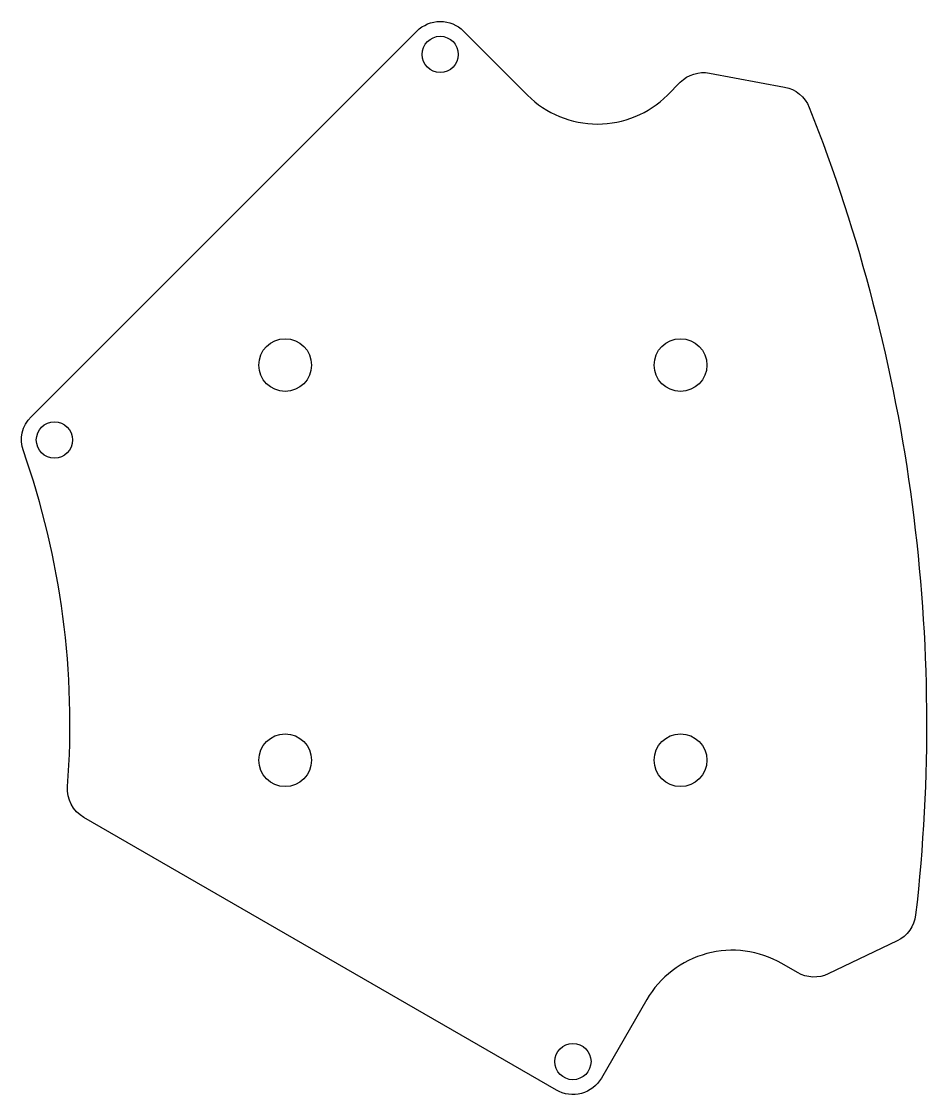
# Model space of a CAD drawing. Header units: millimetres. Extents: x 47 to 101.9, y -22.3 to 42.9.
import ezdxf

# ---------------------------------------------------------------- set-up
doc = ezdxf.new("R2010")
doc.units = ezdxf.units.MM
doc.layers.get('0').update_dxf_attribs({"linetype": 'CONTINUOUS'})

msp = doc.modelspace()

# ---------------------------------------------------------------- linework, layer by layer
msp.add_lwpolyline([(70.998, 42.282, -0.414214), (73.826, 42.282), (77.715, 38.393, 0.414214), (86.201, 38.393), (86.987, 39.18, -0.247375), (88.769, 39.732), (93.32, 38.881, -0.258092), (94.814, 37.65, -0.12309), (101.271, -11.398, -0.258092), (100.147, -12.975), (95.971, -14.974, -0.247375), (94.107, -14.902), (93.144, -14.346, 0.414214), (84.948, -16.542), (82.198, -21.305, -0.414214), (79.466, -22.037), (50.783, -5.477, -0.288453), (49.789, -3.593, 0.103882), (47.106, 16.786, -0.288453), (47.579, 18.863)], format="xyb", close=True)
for centre, radius in [((72.412, 40.868), 1.1), ((63, 22), 1.6), ((87, 22), 1.6), ((48.993, 17.449), 1.1), ((63, -2), 1.6), ((87, -2), 1.6), ((80.466, -20.305), 1.1)]:
    msp.add_circle(centre, radius)

doc.saveas('drawing.dxf')
